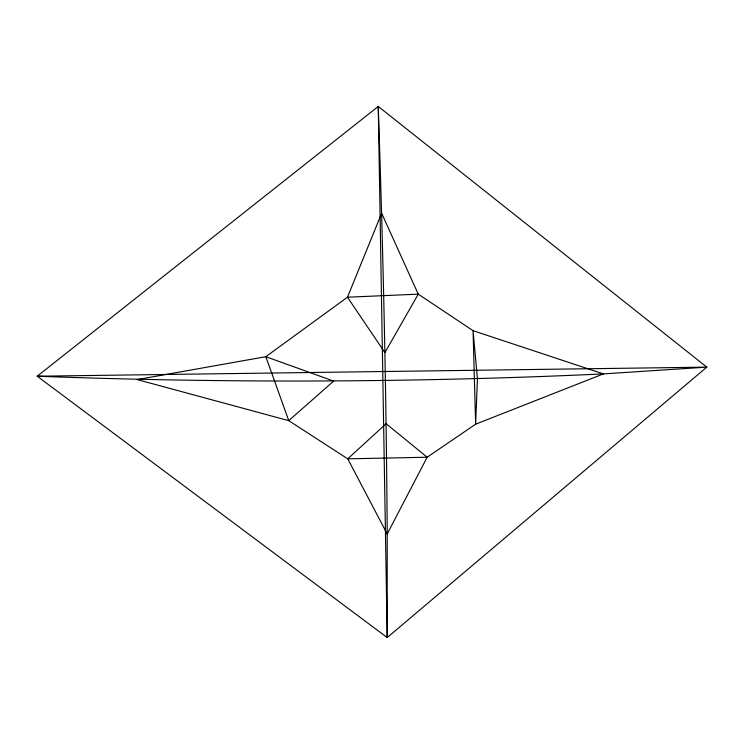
<?xml version="1.0" encoding="UTF-8"?>
<svg xmlns="http://www.w3.org/2000/svg" width="744" height="744" viewBox="0 0 744 744"><rect width="100%" height="100%" fill="white"/><g stroke="black" fill="none" stroke-linecap="round" stroke-linejoin="round"><path stroke-width="1.12" d="M387.215 533.987L387.215 637.562L37.2 376.222L378.25 106.439L706.8 367.136L387.215 637.562L378.25 106.439C383.086 248.905 386.313 391.437 387.215 533.987L427.158 457.235L475.639 424.182L603.403 373.897L706.8 367.136L37.2 376.222C225.851 383.207 414.817 382.695 603.403 373.897L473.054 330.689L418.258 294.159L381.644 213.23L347.476 297.209L265.822 356.692L137.203 379.589L288.756 420.648L347.746 458.834L387.215 533.987M477.425 378.836L475.639 424.182L473.054 330.689L477.425 378.836M418.258 294.159L384.899 352.628L347.476 297.209L418.258 294.159M386.127 423.717L347.746 458.834L427.158 457.235L386.127 423.717M333.647 381.095L288.756 420.648L265.822 356.692L333.647 381.095"/></g></svg>
